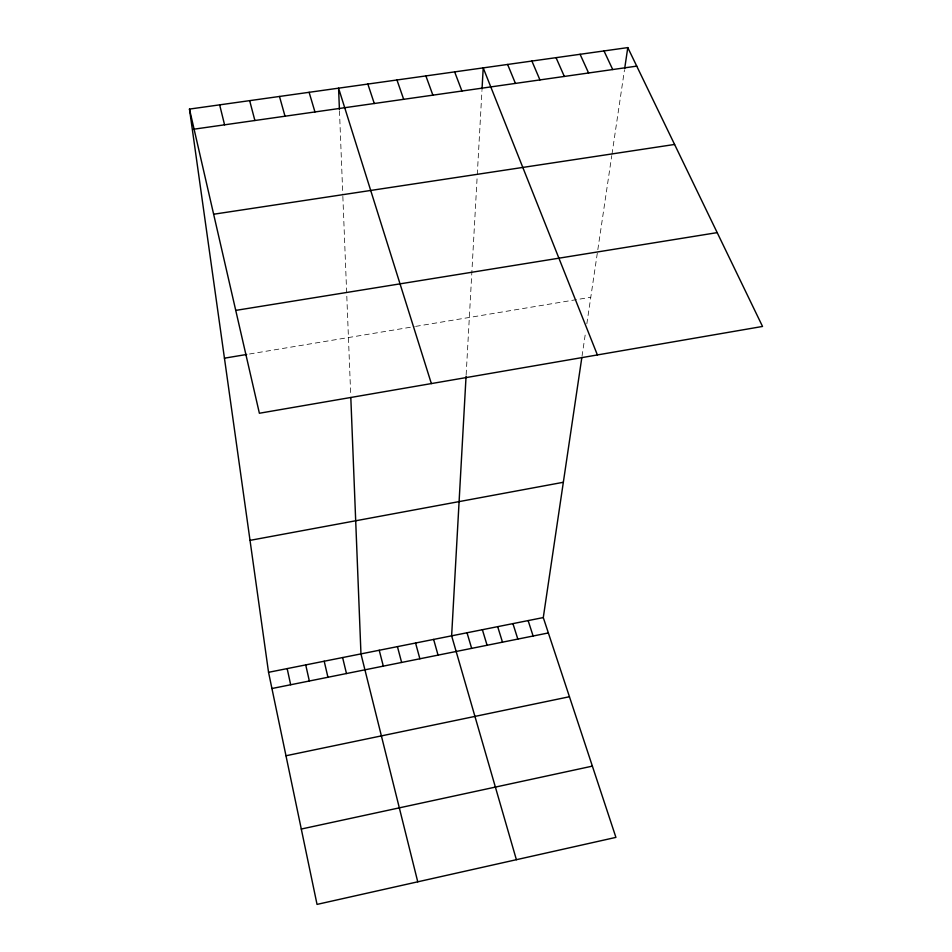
<?xml version="1.0" encoding="UTF-8"?>
<svg xmlns="http://www.w3.org/2000/svg" width="952" height="952" viewBox="0 0 952 952"><rect width="100%" height="100%" fill="white"/><g stroke="black" fill="none" stroke-linecap="round" stroke-linejoin="round"><path stroke-width="0.71" stroke-dasharray="4.76 3.57" d="M466.147 374.886L477.202 176.001M477.285 174.597L481.962 90.488M582.017 356.274L585.551 332.462M586.837 323.823L611.767 155.604M611.981 154.2L624.441 70.162M249.495 354.001L414.227 326.619M415.655 326.381L590.775 297.262M339.471 110.813L342.803 194.958M342.851 196.362L350.705 394.771"/><path stroke-width="1.43" d="M466.063 376.266L451.629 635.829L516.389 859.704M482.033 89.071L483.211 67.878L597.392 354.941M189.472 109.087L259.384 413.251L762.528 326.453L627.784 47.6L189.472 109.087L268.547 672.314L317.04 904.4L615.92 837.379L543.283 617.574L581.815 357.654M624.643 68.758L627.784 47.6M301.296 829.037L592.37 766.134M285.981 755.757L569.439 696.733M271.939 688.522L548.364 632.949M268.547 672.314L543.283 617.574M250.019 540.367L563.346 482.283M224.446 358.178L246.711 354.465M235.739 310.4L717.189 232.621M213.641 214.236L674.587 144.454M194.077 129.163L636.733 66.128M603.996 50.932L612.719 69.544M580.089 54.288L588.586 72.983M556.051 57.667L564.322 76.434M531.894 61.047L539.939 79.909M507.618 64.462L515.425 83.395M454.639 71.888L461.922 91.011M425.877 75.922L432.886 95.152M396.96 79.98L403.672 99.305M367.853 84.062L374.279 103.494M528.134 620.585L533.12 636.019M512.926 623.619L517.828 639.089M431.363 383.585L338.579 88.179L339.412 109.397M497.682 626.654L502.489 642.172M482.378 629.712L487.091 645.266M309.114 92.308L314.957 111.943M467.027 632.771L471.656 648.371M433.636 639.423L438.051 655.131M279.483 96.461L285.017 116.204M415.572 643.016L419.868 658.784M397.436 646.634L401.625 662.449M249.662 100.65L254.886 120.499M379.229 650.264L383.311 666.126M417.75 881.814L360.963 653.905L350.812 397.508M219.65 104.851L224.577 124.819M342.613 657.558L346.468 673.54M324.204 661.223L327.94 677.265M305.723 664.913L309.34 681.001M287.171 668.613L290.669 684.75"/></g></svg>
